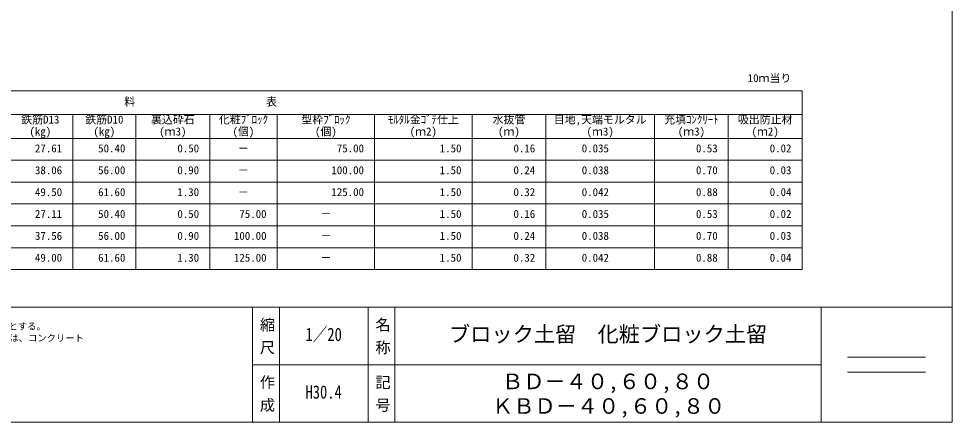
# Model space of a CAD drawing. Units: millimetres on the paper, scale 1:20. Extents: x 11 to 3083, y 13 to 5005.
# Drawn here: x 125.1 to 284.7, y 12.8 to 81.7 of the extents above; entities that cross this region are included whole.
import ezdxf
from ezdxf.enums import TextEntityAlignment as Align

# ---------------------------------------------------------------- set-up
doc = ezdxf.new("R2010")
doc.units = ezdxf.units.MM
for name, color, linetype, lineweight in [('0_2', 1, 'Continuous', 13), ('_0-0_', 7, 'Continuous', 13), ('寸法', 1, 'Continuous', 13), ('本体', 7, 'Continuous', 13)]:
    doc.layers.add(name, color=color, linetype=linetype, lineweight=lineweight)
doc.styles.add('@ＭＳ ゴシック', font='')
doc.styles.add('ＭＳ ゴシック', font='')
doc.styles.get('@ＭＳ ゴシック').set_extended_font_data('@MS Gothic')
doc.styles.get('ＭＳ ゴシック').set_extended_font_data('MS Gothic')

msp = doc.modelspace()

# ---------------------------------------------------------------- linework, layer by layer
at = {"layer": '0_2', "color": 7}
for p, q in [((18.568, 69.365), (259.002, 69.365)), ((259.002, 69.365), (259.002, 38.855)), ((35.218, 65.315), (259.002, 65.315)), ((134.391, 65.315), (134.391, 38.855)), ((145.191, 65.315), (145.191, 38.855)), ((157.791, 65.315), (157.791, 38.855)), ((169.318, 65.315), (169.318, 38.855)), ((185.968, 65.315), (185.968, 38.855)), ((202.618, 65.315), (202.618, 38.855)), ((215.218, 65.315), (215.218, 38.855)), ((233.802, 65.315), (233.802, 38.855)), ((246.402, 65.315), (246.402, 38.855)), ((18.568, 61.265), (259.002, 61.265)), ((18.568, 57.53), (259.002, 57.53)), ((18.568, 53.795), (259.002, 53.795)), ((18.568, 50.06), (259.002, 50.06)), ((18.568, 46.325), (259.002, 46.325)), ((18.568, 42.59), (259.002, 42.59)), ((18.568, 38.855), (259.002, 38.855)), ((262.292, 22.603), (165.097, 22.603))]:
    msp.add_line(p, q, dxfattribs=at)
at = {"layer": '_0-0_', "color": 6}
for p, q in [((284.676, 12.775), (284.676, 193.956)), ((10.863, 32.432), (284.676, 32.432)), ((10.863, 12.775), (284.676, 12.775))]:
    msp.add_line(p, q, dxfattribs=at)
at = {"layer": '_0-0_'}
for p, q in [((165.097, 32.432), (165.097, 12.775)), ((169.693, 32.432), (169.693, 12.775)), ((184.841, 32.432), (184.841, 12.786)), ((189.437, 32.432), (189.437, 12.775)), ((262.292, 32.432), (262.292, 12.775))]:
    msp.add_line(p, q, dxfattribs=at)
at = {"layer": '寸法', "color": 3}
for p, q in [((266.748, 23.873), (280.092, 23.873)), ((266.748, 21.334), (280.092, 21.334))]:
    msp.add_line(p, q, dxfattribs=at)

# ---------------------------------------------------------------- texts
at = {"layer": '_0-0_', "style": 'ＭＳ ゴシック'}
for s, height, p in [('10ｍ当り', 1.367, (249.721, 70.458)), ('材\u3000\u3000\u3000\u3000\u3000\u3000\u3000\u3000\u3000\u3000\u3000\u3000料\u3000\u3000\u3000\u3000\u3000\u3000\u3000\u3000\u3000\u3000\u3000\u3000表', 1.367, (118.943, 66.408)), ('鉄筋D13', 1.367, (125.586, 63.375)), ('鉄筋D10', 1.367, (136.528, 63.375)), ('裏込砕石', 1.367, (147.761, 63.375)), ('化粧ﾌﾞﾛｯｸ', 1.367, (159.359, 63.375)), ('型枠ﾌﾞﾛｯｸ', 1.367, (173.447, 63.375)), ('ﾓﾙﾀﾙ金ｺﾞﾃ仕上', 1.367, (188.233, 63.375)), ('水抜管', 1.367, (206.121, 63.375)), ('目地,天端モルタル', 1.367, (216.585, 63.375)), ('充填ｺﾝｸﾘｰﾄ', 1.367, (235.44, 63.375)), ('吸出防止材', 1.367, (248.04, 63.375)), ('(㎏)', 1.367, (126.985, 61.34)), ('(㎏)', 1.367, (137.926, 61.34)), ('(ｍ3)', 1.367, (149.16, 61.34)), ('(個)', 1.367, (161.69, 61.34)), ('(個)', 1.367, (175.778, 61.34)), ('(ｍ2)', 1.367, (191.962, 61.34)), ('(ｍ)', 1.367, (207.053, 61.34)), ('(ｍ3)', 1.367, (222.179, 61.34)), ('(ｍ3)', 1.367, (237.771, 61.34)), ('(ｍ2)', 1.367, (250.371, 61.34)), ('27.61', 1.367, (127.929, 58.465)), ('50.40', 1.367, (138.729, 58.465)), ('0.50', 1.367, (152.261, 58.465)), ('－', 1.367, (162.622, 58.465)), ('75.00', 1.367, (179.506, 58.465)), ('1.50', 1.367, (197.089, 58.465)), ('0.16', 1.367, (209.689, 58.465)), ('0.035', 1.367, (221.356, 58.465)), ('0.53', 1.367, (240.872, 58.465)), ('0.02', 1.367, (253.472, 58.465)), ('38.06', 1.367, (127.929, 54.73)), ('56.00', 1.367, (138.729, 54.73)), ('0.90', 1.367, (152.261, 54.73)), ('－', 1.367, (162.622, 54.73)), ('100.00', 1.367, (178.574, 54.73)), ('1.50', 1.367, (197.089, 54.73)), ('0.24', 1.367, (209.689, 54.73)), ('0.038', 1.367, (221.356, 54.73)), ('0.70', 1.367, (240.872, 54.73)), ('0.03', 1.367, (253.472, 54.73)), ('49.50', 1.367, (127.929, 50.995)), ('61.60', 1.367, (138.729, 50.995)), ('1.30', 1.367, (152.261, 50.995)), ('125.00', 1.367, (178.574, 50.995)), ('1.50', 1.367, (197.089, 50.995)), ('0.32', 1.367, (209.689, 50.995)), ('0.042', 1.367, (221.356, 50.995)), ('0.88', 1.367, (240.872, 50.995)), ('0.04', 1.367, (253.472, 50.995)), ('－', 1.367, (162.622, 50.995)), ('27.11', 1.367, (127.929, 47.26)), ('50.40', 1.367, (138.729, 47.26)), ('0.50', 1.367, (152.261, 47.26)), ('75.00', 1.367, (162.856, 47.26)), ('－', 1.367, (176.711, 47.26)), ('1.50', 1.367, (197.089, 47.26)), ('0.16', 1.367, (209.689, 47.26)), ('0.035', 1.367, (221.356, 47.26)), ('0.53', 1.367, (240.872, 47.26)), ('0.02', 1.367, (253.472, 47.26)), ('37.56', 1.367, (127.929, 43.525)), ('56.00', 1.367, (138.729, 43.525)), ('0.90', 1.367, (152.261, 43.525)), ('100.00', 1.367, (161.924, 43.525)), ('－', 1.367, (176.711, 43.525)), ('1.50', 1.367, (197.089, 43.525)), ('0.24', 1.367, (209.689, 43.525)), ('0.038', 1.367, (221.356, 43.525)), ('0.70', 1.367, (240.872, 43.525)), ('0.03', 1.367, (253.472, 43.525)), ('49.00', 1.367, (127.929, 39.79)), ('61.60', 1.367, (138.729, 39.79)), ('1.30', 1.367, (152.261, 39.79)), ('125.00', 1.367, (161.924, 39.79)), ('1.50', 1.367, (197.089, 39.79)), ('0.32', 1.367, (209.689, 39.79)), ('0.042', 1.367, (221.356, 39.79)), ('0.88', 1.367, (240.872, 39.79)), ('0.04', 1.367, (253.472, 39.79)), ('－', 1.367, (176.711, 39.79)), ('ブロック土留\u3000化粧ブロック土留', 2.658, (198.669, 25.705)), ('ＢＤ－４０,６０,８０', 2.658, (207.734, 17.637)), ('ＫＢＤ－４０,６０,８０', 2.658, (206.026, 13.436))]:
    msp.add_text(s, height=height, dxfattribs=at).set_placement(p, align=Align.BOTTOM_LEFT)
at = {"layer": '_0-0_', "style": '@ＭＳ ゴシック'}
for s, p in [(' 縮 尺 ', (166.1, 32.05)), ('名 称', (185.844, 30.755)), ('作 成', (166.1, 20.926)), ('記 号', (185.844, 20.926))]:
    msp.add_text(s, height=1.899, rotation=270, dxfattribs=at).set_placement(p, align=Align.BOTTOM_LEFT)
at = {"layer": '_0-0_', "style": 'ＭＳ ゴシック', "width": 0.8}
for s, p in [('1／20', (174.159, 25.964)), ('H30.4', (174.159, 16.135))]:
    msp.add_text(s, height=2.279, dxfattribs=at).set_placement(p, align=Align.BOTTOM_LEFT)
at = {"layer": '本体', "style": 'ＭＳ ゴシック'}
for s, p in [('○目地モルタルは、配合1：2とし、巾10mmとする。', (93.247, 28.249)), ('○化粧ブロック及び型枠ブロックの空洞部は、コンクリート', (93.247, 26.249))]:
    msp.add_text(s, height=1.139, dxfattribs=at).set_placement(p, align=Align.BOTTOM_LEFT)

doc.saveas('drawing.dxf')
